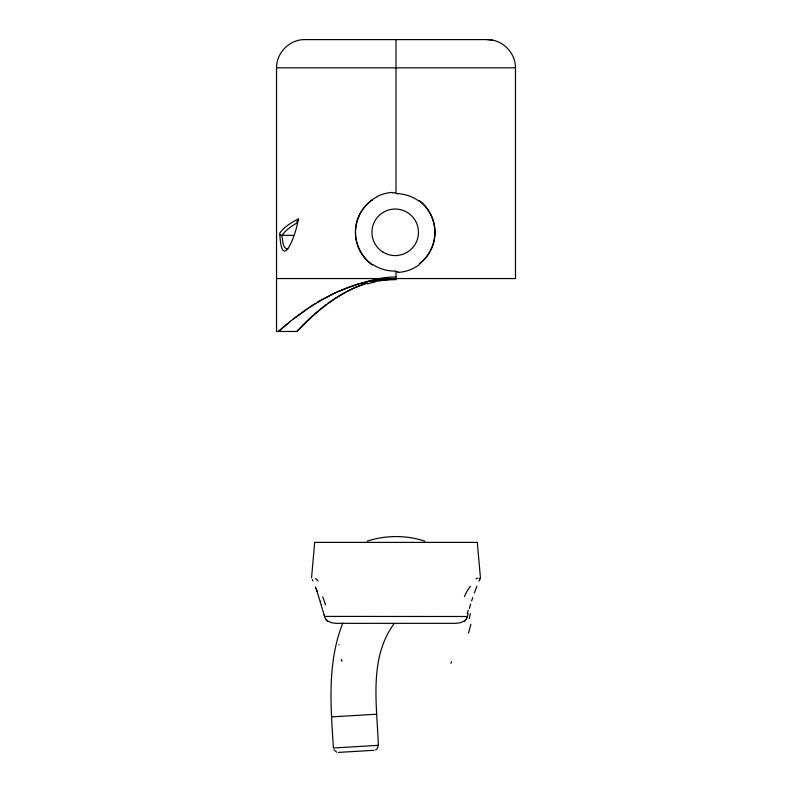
<?xml version="1.0" encoding="UTF-8"?>
<svg xmlns="http://www.w3.org/2000/svg" width="792" height="792" viewBox="0 0 792 792"><rect width="100%" height="100%" fill="white"/><g stroke="black" fill="none" stroke-linecap="round" stroke-linejoin="round"><path stroke-width="1.19" d="M311.563 577.754L314.691 542.391M366.755 283.199C339.332 292.03 316.553 310.949 296.931 331.472L276.527 331.472L276.527 67.825C276.388 52.747 289.674 39.372 304.781 39.6L487.258 39.6C502.346 39.392 515.612 52.767 515.473 67.825L515.473 278.556L276.527 278.556M297.188 221.631L297.188 221.582A3.089 1.663 -25 0 0 297.208 222.126M393.802 624.086C368.537 658.776 377.111 705.464 378.328 745.341L377.15 748.737L375.616 749.875M297.208 221.493L298.337 219.018L295.099 220.681A130.135 42.233 0 0 0 279.804 233.115C281.318 273.577 295.99 235.175 298.337 219.018M468.122 613.483L467.438 616.503L324.522 616.404L324.225 615.028M469.418 608.395L470.666 604.048M471.626 600.94L472.715 597.584M467.27 617.107L467.448 616.473L467.161 617.404M474.289 593.089L476.903 586.219M342.807 623.136C326.967 662.716 330.769 706.454 333.412 747.985L378.328 745.341M467.062 617.661L466.627 618.522M478.962 581.179L479.368 580.229M479.467 579.991L479.774 579.259M479.714 579.407L480.427 577.764L477.299 542.391L314.77 542.391M480.13 578.437L480.407 577.794M296.752 331.472L306.563 321.403M307.078 320.908L312.8 315.592M314.068 314.474L318.077 311.018M278.418 331.472L278.923 331.026M278.863 331.086L279.487 330.531M279.348 330.65L289.496 322.096M279.883 330.185L283.199 327.324M283.982 326.66L288.476 322.918M318.78 310.434L326.284 304.524M289.209 322.314L290.535 321.245M290.387 321.374L292.862 319.404M292.723 319.513L307.009 309.019M293.862 318.622L308.484 308.019M327.888 303.336L333.759 299.237M308.365 308.098L315.701 303.376M309.989 307.019L322.621 299.287M334.63 298.663L336.392 297.515M337.293 296.95L342.807 293.654M317.632 302.197L333.541 293.594L347.104 287.773M323.641 298.713L336.669 292.119M343.748 293.119L345.658 292.07M297.406 222.72L297.089 222.899A127.997 42.283 0 0 0 282.101 235.343M346.629 291.555L354.064 287.932M337.808 291.614L357.548 284.259M354.568 287.704L366.567 283.17M287.882 248.985C282.011 248.797 283.021 239.521 281.774 235.333A3.079 1.079 5 0 1 279.823 234.551M348.302 287.328L354.44 285.219M355.707 284.813L358.519 283.972M367.201 541.164C385.763 535.036 406.286 535.036 424.839 541.164M358.172 284.08L361.914 283.041M359.41 283.724L363.172 282.714M362.795 282.813L367.607 281.665M363.805 282.556L368.627 281.447M374.735 281.012L379.061 280.111M368.231 281.526L371.398 280.893M369.498 281.269L383.427 279.15M325.552 619.047A10.583 8.722 -66.6 0 0 327.69 621.007A14.266 11.623 -71.2 0 0 327.888 621.146L331.482 622.72L335.957 623.344L455.638 623.344L460.32 622.769L464.102 621.146A14.266 11.623 71.3 0 0 464.3 621.007A10.583 8.722 66.6 0 0 466.438 619.047M379.606 279.576L382.16 279.279L380.625 279.467M383.675 279.14L396 278.556L396 271.884L398.02 271.795M385.199 279.002L394.446 278.566M385.971 278.933L388.496 278.764M392.377 192.842L396 192.753L396 39.6M331.591 716.869L376.497 714.226M338.392 752.4L373.903 750.311M391.01 278.645L394.753 278.556M276.527 67.825L515.473 67.825M282.071 235.333L293.099 235.333M487.219 39.6L492.099 40.075M336.64 752.172L333.848 749.687M325.472 618.71L325.136 618.106M312.315 579.506L312.909 580.902M315.345 586.872L316.097 588.803M324.809 617.364L324.68 616.998M316.295 589.337L316.048 588.664M316.434 589.693L316.948 591.06M316.503 589.872L317.077 591.386M316.998 591.169L324.373 615.691M320.463 601.217L320.681 601.92M321.631 605.098L321.493 604.593M371.874 281.982A90.783 59.499 -0.4 0 1 396.01 279.665M365.845 282.031A74.29 54.46 0 0 1 395.96 276.962M379.259 280.705A69.597 50.411 -0.3 0 1 396 279.15M395.98 271.102A38.739 36.482 -1.1 0 1 372.883 264.568M367.24 283.982A79.269 54.886 -1.5 0 1 375.121 281.853M372.497 199.544A38.273 37.511 19.7 0 1 377.358 196.673M419.76 264.231A38.699 38.046 21.1 0 1 398.059 272.418M395.99 193.545A38.848 36.62 1.2 0 1 419.097 201.218M377.24 196.446A38.749 37.511 6.9 0 1 392.347 192.406M450.856 663.3A108.89 0.832 -68.8 0 1 451.49 661.686M468.478 633.095A98.495 7.415 -77 0 1 470.893 624.343M469.24 618.572A85.199 17.612 -86.2 0 1 470.369 613.642M464.468 596.564A88.298 23.74 -89.5 0 1 470.537 586.228M476.042 578.952A102.416 10.187 -79.1 0 1 477.982 578.269M468.24 610.266A109.811 2.851 -71.8 0 1 467.221 613.612M322.671 596.802A87.179 21.018 88.1 0 1 325.512 604.949M315.275 578.675A100.495 12.999 81.4 0 1 318.057 581.071M339.085 644.975A111.474 3.019 71.9 0 1 338.986 644.668M341.303 659.37A109.821 0.663 68.5 0 1 342.025 661.191M466.33 618.938A10.583 8.623 71 0 1 464.28 620.958M327.71 620.958A10.583 8.623 -71 0 1 325.661 618.938M355.479 231.215C355.004 244.401 361.677 257.548 372.577 264.983A39.739 39.739 0 0 1 372.577 199.653C362.3 206.672 355.737 218.76 355.479 231.215M434.937 232.432C434.976 244.55 429.066 256.479 419.423 263.815A39.739 39.739 0 0 0 419.423 200.821C429.135 208.197 435.046 220.245 434.937 232.432M383.031 252.143A23.275 23.275 0 0 0 418.463 232.937A23.275 23.275 0 0 0 384.11 211.85A23.275 23.275 0 0 0 383.031 252.143"/></g></svg>
